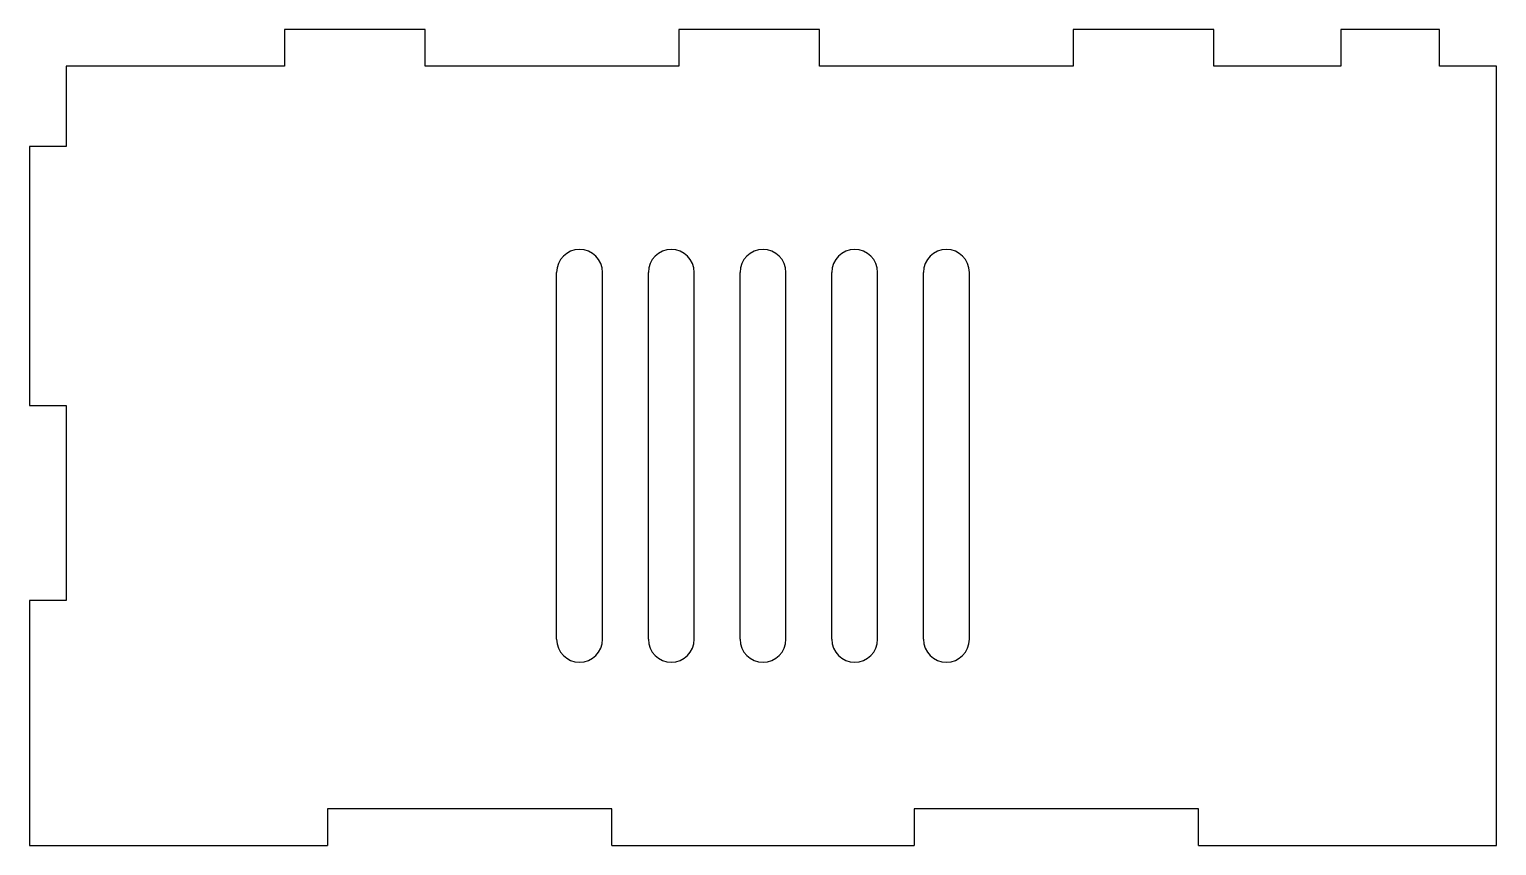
# Model space of a CAD drawing. Header units: millimetres. Extents: x -4 to 156, y 0 to 89.
import ezdxf

# ---------------------------------------------------------------- set-up
doc = ezdxf.new("R2010")
doc.units = ezdxf.units.MM

msp = doc.modelspace()

# ---------------------------------------------------------------- linework, layer by layer
at = {"color": 7, "linetype": 'Continuous', "lineweight": 25}
for p, q in [((39.16, 89), (23.83, 89)), ((23.83, 89), (23.83, 85)), ((39.16, 85), (39.16, 89)), ((82.16, 89), (66.83, 89)), ((66.83, 89), (66.83, 85)), ((82.16, 85), (82.16, 89)), ((125.16, 89), (109.83, 89)), ((109.83, 89), (109.83, 85)), ((125.16, 85), (125.16, 89)), ((149.75, 89), (139, 89)), ((139, 89), (139, 85)), ((149.75, 85), (149.75, 89)), ((23.83, 85), (0, 85)), ((0, 85), (0, 76.22)), ((66.83, 85), (39.16, 85)), ((109.83, 85), (82.16, 85)), ((139, 85), (125.16, 85)), ((156, 85), (149.75, 85)), ((156, 0), (156, 85)), ((0, 76.22), (-4, 76.22)), ((-4, 76.22), (-4, 47.98)), ((53.5, 22.5), (53.5, 62.5)), ((58.5, 22.5), (58.5, 62.5)), ((63.5, 22.5), (63.5, 62.5)), ((68.5, 22.5), (68.5, 62.5)), ((73.5, 22.5), (73.5, 62.5)), ((78.5, 22.5), (78.5, 62.5)), ((83.5, 22.5), (83.5, 62.5)), ((88.5, 22.5), (88.5, 62.5)), ((93.5, 22.5), (93.5, 62.5)), ((98.5, 22.5), (98.5, 62.5)), ((-4, 47.98), (0, 47.98)), ((0, 47.98), (0, 26.74)), ((0, 26.74), (-4, 26.74)), ((-4, 26.74), (-4, 0)), ((28.5, 4), (28.5, 0)), ((59.5, 4), (28.5, 4)), ((59.5, 0), (59.5, 4)), ((123.5, 4), (92.5, 4)), ((92.5, 4), (92.5, 0)), ((123.5, 0), (123.5, 4)), ((-4, 0), (28.5, 0)), ((59.5, 0), (92.5, 0)), ((123.5, 0), (156, 0))]:
    msp.add_line(p, q, dxfattribs=at)
for centre, start, end in [((56, 62.5), 0, 180), ((66, 62.5), 0, 180), ((76, 62.5), 0, 180), ((86, 62.5), 0, 180), ((96, 62.5), 0, 180), ((56, 22.5), 180, 0), ((66, 22.5), 180, 0), ((76, 22.5), 180, 0), ((86, 22.5), 180, 0), ((96, 22.5), 180, 0)]:
    msp.add_arc(centre, 2.5, start, end, dxfattribs=at)

doc.saveas('drawing.dxf')
